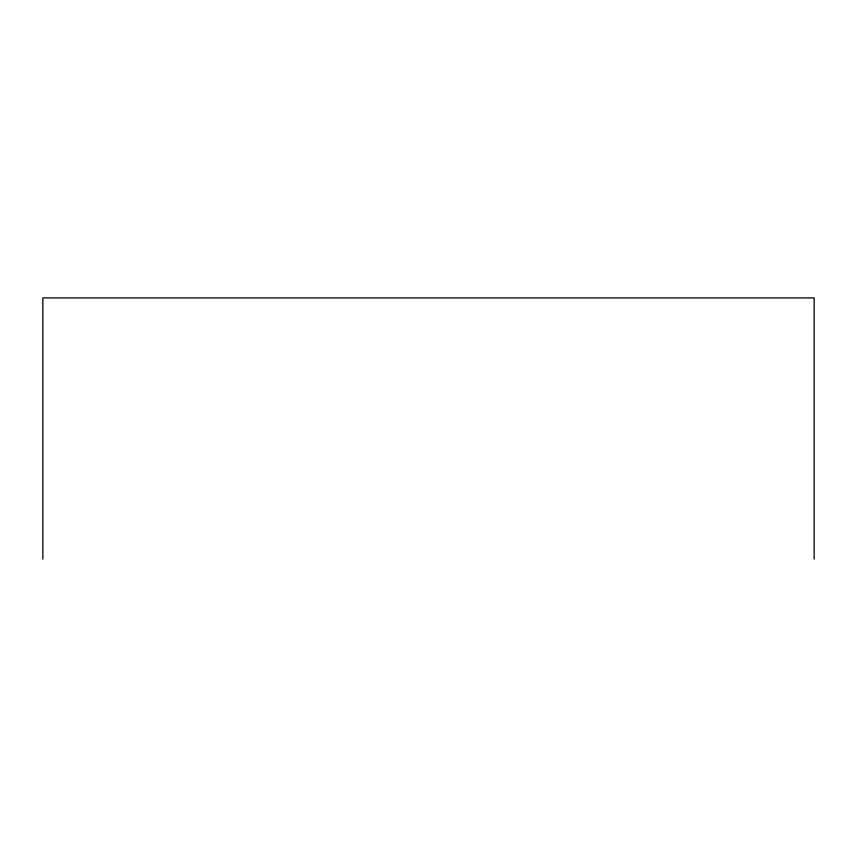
<?xml version="1.0" encoding="UTF-8"?>
<svg xmlns="http://www.w3.org/2000/svg" width="857" height="857" viewBox="0 0 857 857"><rect width="100%" height="100%" fill="white"/><g stroke="black" fill="none" stroke-linecap="round" stroke-linejoin="round"><path stroke-width="1.29" d="M814.15 559.075L814.15 297.925L42.85 297.925L42.85 559.075"/></g></svg>
